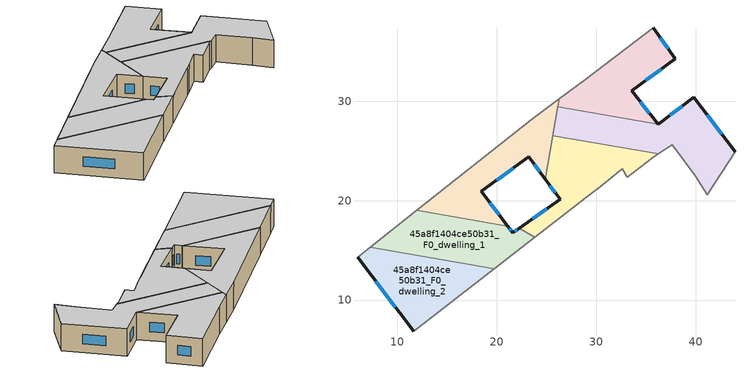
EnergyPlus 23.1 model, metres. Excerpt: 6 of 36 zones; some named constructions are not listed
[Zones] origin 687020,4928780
45a8f1404ce50b31_F0_dwelling_0
 floor ground (EU_floor_Construction): 26.27,30.23 24.86,22.17 23.23,24.39 18.44,20.93 21.11,17.43 11.95,19.02 23.46,28.15 z0
 wall outside (EU_wall_Construction): 21.11,17.43 18.44,20.93 23.23,24.39 24.86,22.17 z0:3
 wall adiabatic (EU_wall_Construction): 26.27,30.23 23.46,28.15 11.95,19.02 z0:3
 wall to 45a8f1404ce50b31_F0_dwelling_1 (EU_wall_Construction): 11.95,19.02 21.11,17.43 z0:3
 wall to 45a8f1404ce50b31_F0_dwelling_5 (EU_wall_Construction): 24.86,22.17 25.63,26.55 z0:3
 wall to 45a8f1404ce50b31_F0_dwelling_4 (EU_wall_Construction): 25.63,26.55 26.13,29.44 z0:3
 wall to 45a8f1404ce50b31_F0_dwelling_3 (EU_wall_Construction): 26.13,29.44 26.27,30.23 z0:3
 window (EU_Window_Construction): 20.24,18.57 19.31,19.79 / 23.76,23.67 24.33,22.89 / 19.99,22.06 21.67,23.27 z0.98:2.02
 ceiling to 45a8f1404ce50b31_F1_dwelling_0 (EU_floor_Construction): 24.86,22.17 26.27,30.23 23.46,28.15 11.95,19.02 21.11,17.43 18.44,20.93 23.23,24.39 z3
45a8f1404ce50b31_F0_dwelling_1
 floor ground (EU_floor_Construction): 22.27,17.22 23.85,16.33 19.76,13.16 7.29,15.33 11.95,19.02 21.11,17.43 21.62,16.76 z0
 wall outside (EU_wall_Construction): 22.27,17.22 21.62,16.76 21.11,17.43 z0:3
 wall adiabatic (EU_wall_Construction): 11.95,19.02 7.29,15.33 / 19.76,13.16 23.85,16.33 z0:3
 wall to 45a8f1404ce50b31_F0_dwelling_5 (EU_wall_Construction): 23.85,16.33 22.27,17.22 z0:3
 wall to 45a8f1404ce50b31_F0_dwelling_2 (EU_wall_Construction): 7.29,15.33 19.76,13.16 z0:3
 window (EU_Window_Construction): 21.45,16.98 21.27,17.21 / 22.06,17.07 21.83,16.91 z0.98:2.02
 ceiling to 45a8f1404ce50b31_F1_dwelling_1 (EU_floor_Construction): 23.85,16.33 22.27,17.22 21.62,16.76 21.11,17.43 11.95,19.02 7.29,15.33 19.76,13.16 z3
45a8f1404ce50b31_F0_dwelling_2
 floor ground (EU_floor_Construction): 19.76,13.16 11.65,6.85 6,14.3 7.29,15.33 z0
 wall outside (EU_wall_Construction): 6,14.3 11.65,6.85 z0:3
 wall adiabatic (EU_wall_Construction): 11.65,6.85 19.76,13.16 / 7.29,15.33 6,14.3 z0:3
 window (EU_Window_Construction): 7.83,11.88 9.81,9.28 z0.98:2.02
 ceiling to 45a8f1404ce50b31_F1_dwelling_2 (EU_floor_Construction): 19.76,13.16 7.29,15.33 6,14.3 11.65,6.85 z3
45a8f1404ce50b31_F0_dwelling_3
 floor ground (EU_floor_Construction): 35.73,37.4 37.95,34.27 33.57,31.06 36.22,27.68 26.13,29.44 26.27,30.23 28.96,32.21 z0
 wall outside (EU_wall_Construction): 36.22,27.68 33.57,31.06 37.95,34.27 35.73,37.4 z0:3
 wall adiabatic (EU_wall_Construction): 35.73,37.4 28.96,32.21 26.27,30.23 z0:3
 wall to 45a8f1404ce50b31_F0_dwelling_4 (EU_wall_Construction): 26.13,29.44 36.22,27.68 z0:3
 window (EU_Window_Construction): 35.36,28.78 34.43,29.96 / 37.23,35.29 36.45,36.39 / 34.99,32.11 36.53,33.23 z0.98:2.02
 ceiling to 45a8f1404ce50b31_F1_dwelling_3 (EU_floor_Construction): 36.22,27.68 33.57,31.06 37.95,34.27 35.73,37.4 28.96,32.21 26.27,30.23 26.13,29.44 z3
45a8f1404ce50b31_F0_dwelling_4
 floor ground (EU_floor_Construction): 39.81,30.4 43.96,24.91 41.18,20.6 39.94,22.52 37.68,25.6 36.26,24.7 25.63,26.55 26.13,29.44 36.22,27.68 z0
 wall outside (EU_wall_Construction): 43.96,24.91 39.81,30.4 36.22,27.68 z0:3
 wall adiabatic (EU_wall_Construction): 36.26,24.7 37.68,25.6 39.94,22.52 41.18,20.6 43.96,24.91 z0:3
 wall to 45a8f1404ce50b31_F0_dwelling_5 (EU_wall_Construction): 25.63,26.55 36.26,24.7 z0:3
 window (EU_Window_Construction): 38.64,29.52 37.39,28.57 / 42.61,26.7 41.16,28.62 z0.98:2.02
 ceiling to 45a8f1404ce50b31_F1_dwelling_4 (EU_floor_Construction): 41.17,20.6 43.96,24.91 39.8,30.4 36.22,27.68 26.13,29.44 25.63,26.55 36.26,24.7 37.67,25.6 39.94,22.52 z3
45a8f1404ce50b31_F0_dwelling_5
 floor ground (EU_floor_Construction): 36.26,24.7 35.76,24.37 33.15,22.37 32.62,23.19 30.43,21.38 29.62,20.81 23.85,16.33 22.27,17.22 26.37,20.13 24.86,22.17 25.63,26.55 z0
 wall outside (EU_wall_Construction): 24.86,22.17 26.37,20.13 22.27,17.22 z0:3
 wall adiabatic (EU_wall_Construction): 23.85,16.33 29.62,20.81 30.43,21.38 32.62,23.19 33.15,22.37 35.76,24.37 36.26,24.7 z0:3
 window (EU_Window_Construction): 25.35,21.51 25.88,20.8 / 25.03,19.19 23.6,18.17 z0.98:2.02
 ceiling to 45a8f1404ce50b31_F1_dwelling_5 (EU_floor_Construction): 33.15,22.37 35.75,24.37 36.26,24.7 25.63,26.55 24.86,22.17 26.37,20.13 22.27,17.22 23.85,16.33 29.62,20.81 30.43,21.38 32.62,23.19 z3
[SCHEDULE:FILE] Column Number=1; Rows to Skip at Top=0; Number of Hours of Data=8760; Column Separator=Comma; Interpolate to Timestep=No; Minutes per Item=60; Adjust Schedule for Daylight Savings=Yes
Name | File
EU_Step8_GainSchedule_45a8f1404ce50b31_F3_dwelling_1_f000 | ../../schedules/45a8f1404ce50b31/45a8f1404ce50b31_F3_dwelling_1_f000_gain.csv
EU_Step8_GainSchedule_45a8f1404ce50b31_F3_dwelling_2_f000 | ../../schedules/45a8f1404ce50b31/45a8f1404ce50b31_F3_dwelling_2_f000_gain.csv
EU_Step8_GainSchedule_45a8f1404ce50b31_F3_dwelling_3_f000 | ../../schedules/45a8f1404ce50b31/45a8f1404ce50b31_F3_dwelling_3_f000_gain.csv
EU_Step8_GainSchedule_45a8f1404ce50b31_F3_dwelling_4_f000 | ../../schedules/45a8f1404ce50b31/45a8f1404ce50b31_F3_dwelling_4_f000_gain.csv
EU_Step8_GainSchedule_45a8f1404ce50b31_F3_dwelling_5_f000 | ../../schedules/45a8f1404ce50b31/45a8f1404ce50b31_F3_dwelling_5_f000_gain.csv
EU_Step8_GainSchedule_45a8f1404ce50b31_F4_dwelling_0_f000 | ../../schedules/45a8f1404ce50b31/45a8f1404ce50b31_F4_dwelling_0_f000_gain.csv
EU_Step8_GainSchedule_45a8f1404ce50b31_F4_dwelling_1_f000 | ../../schedules/45a8f1404ce50b31/45a8f1404ce50b31_F4_dwelling_1_f000_gain.csv
EU_Step8_GainSchedule_45a8f1404ce50b31_F4_dwelling_2_f000 | ../../schedules/45a8f1404ce50b31/45a8f1404ce50b31_F4_dwelling_2_f000_gain.csv
EU_Step8_GainSchedule_45a8f1404ce50b31_F4_dwelling_3_f000 | ../../schedules/45a8f1404ce50b31/45a8f1404ce50b31_F4_dwelling_3_f000_gain.csv
EU_Step8_GainSchedule_45a8f1404ce50b31_F4_dwelling_4_f000 | ../../schedules/45a8f1404ce50b31/45a8f1404ce50b31_F4_dwelling_4_f000_gain.csv
EU_Step8_GainSchedule_45a8f1404ce50b31_F4_dwelling_5_f000 | ../../schedules/45a8f1404ce50b31/45a8f1404ce50b31_F4_dwelling_5_f000_gain.csv
